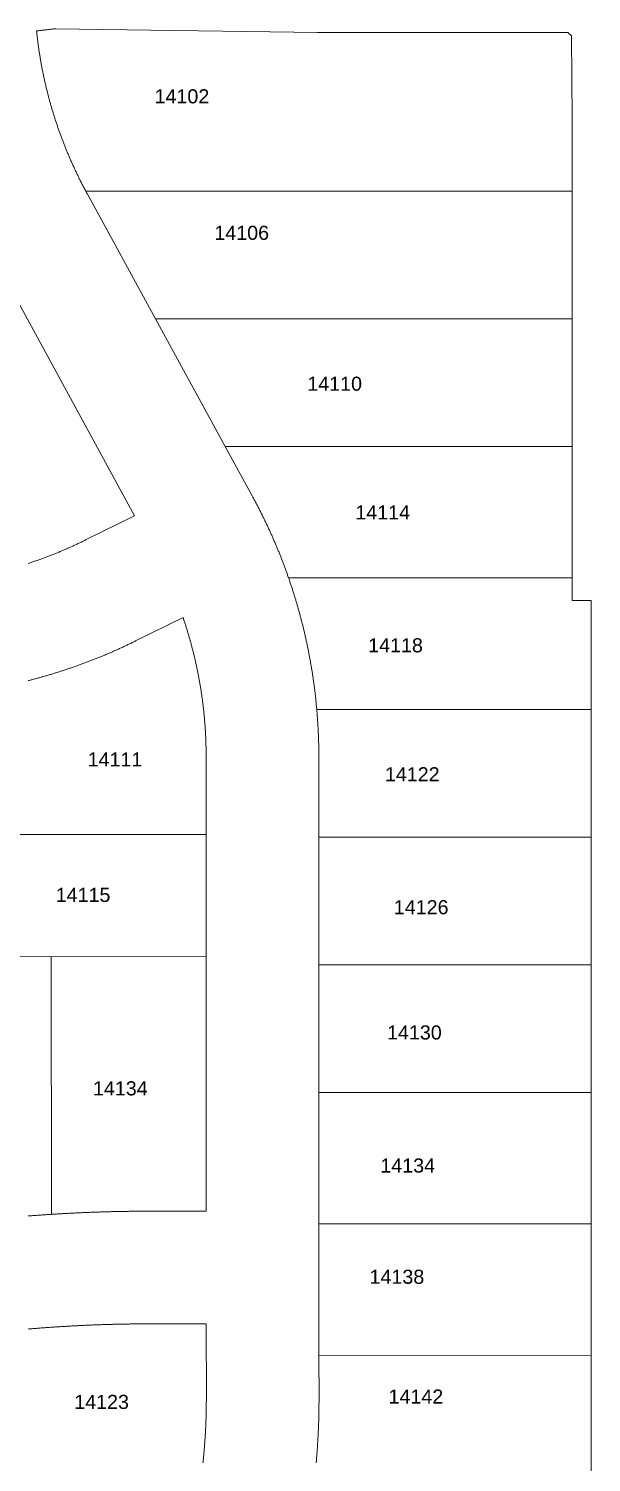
# Model space of a CAD drawing. Header units: feet. Extents: x 865220 to 2866543, y -2240498 to 973965.
# Drawn here: x 2861926 to 2862225, y 965351 to 966114 of the extents above; entities that cross this region are included whole.
import ezdxf
from ezdxf.enums import TextEntityAlignment as Align

# ---------------------------------------------------------------- set-up
doc = ezdxf.new("R2010")
doc.units = ezdxf.units.FT
doc.header["$LTSCALE"] = 0.015
doc.header["$MEASUREMENT"] = 0
doc.layers.add('Dakota County Addresses', color=7, linetype='Continuous')
doc.layers.add('Dakota County Parcels', color=7, linetype='Continuous')
doc.styles.add('Dimensions 100', font='arial.ttf')

# ---------------------------------------------------------------- blocks, each defined once
blk = doc.blocks.new('ACMAP_ANN_TEMPLATE_Dakota County Addresses')
at = {"layer": 'Dakota County Addresses', "style": 'Dimensions 100'}
blk.add_attdef('DakotaCountyAddress', text='', height=50, dxfattribs=at).set_placement((0, 0), align=Align.CENTER)

msp = doc.modelspace()

# ---------------------------------------------------------------- linework, layer by layer
at = {"layer": 'Dakota County Parcels', "lineweight": 5, "ltscale": 100}
for p, q in [((2861930.11, 966111.96), (2861930.03, 966112.74)), ((2861940.35, 966113.94), (2862079.55, 966111.83)), ((2862192.89, 966111.88), (2862079.55, 966111.83)), ((2862192.89, 966111.88), (2862212.9, 966111.89)), ((2862214.9, 966110.08), (2862212.9, 966111.89)), ((2862215.21, 966065.34), (2862214.9, 966110.08)), ((2862215.21, 966065.34), (2862215.28, 965809.51)), ((2862215.22, 966027.47), (2861956.26, 966027.4)), ((2861993.38, 965959.42), (2861956.95, 966026.11)), ((2861909.6, 965987.65), (2861982.26, 965854.61)), ((2862215.24, 965959.48), (2861993.38, 965959.42)), ((2862030.5, 965891.43), (2861993.38, 965959.42)), ((2862215.26, 965891.48), (2862030.5, 965891.43)), ((2862044.85, 965865.17), (2862030.5, 965891.43)), ((2861982.26, 965854.61), (2861956.14, 965841.68)), ((2862215.28, 965821.49), (2862064.23, 965821.45)), ((2862225.28, 965809.52), (2862215.28, 965809.51)), ((2862225.28, 965809.52), (2862225.37, 965477.53)), ((2862008.02, 965800.42), (2861982.75, 965787.91)), ((2862225.29, 965751.5), (2862079.22, 965751.46)), ((2862020.33, 965726.25), (2862020.34, 965684.82)), ((2862080.34, 965683.47), (2862080.33, 965726.26)), ((2862020.34, 965684.82), (2861885.45, 965684.79)), ((2862020.34, 965684.82), (2862020.36, 965619.83)), ((2862225.31, 965683.51), (2862080.34, 965683.47)), ((2862080.36, 965615.48), (2862080.34, 965683.47)), ((2862020.36, 965619.83), (2861885.47, 965619.79)), ((2861937.91, 965482.61), (2861937.87, 965619.81)), ((2862020.36, 965619.83), (2862020.4, 965484.29)), ((2862225.33, 965615.52), (2862080.36, 965615.48)), ((2862080.38, 965547.48), (2862080.36, 965615.48)), ((2862225.35, 965547.52), (2862080.38, 965547.48)), ((2862080.39, 965484.31), (2862080.38, 965547.48)), ((2862020.4, 965484.29), (2861990.4, 965484.29)), ((2862080.39, 965484.31), (2862080.4, 965477.49)), ((2862225.37, 965477.53), (2862080.4, 965477.49)), ((2862080.4, 965477.49), (2862080.41, 965407.5)), ((2862225.37, 965477.53), (2862225.39, 965407.54)), ((2861990.42, 965424.29), (2862020.42, 965424.3)), ((2862020.42, 965424.3), (2862020.43, 965384.17)), ((2862080.41, 965407.5), (2862225.39, 965407.54)), ((2862080.41, 965407.5), (2862080.42, 965384.18)), ((2862225.39, 965407.54), (2862225.41, 965342.55))]:
    msp.add_line(p, q, dxfattribs=at)
for points in [[(2861930.03, 966112.74), (2861930.53, 966112.8), (2861931.02, 966112.86), (2861931.52, 966112.91), (2861932.01, 966112.97), (2861932.51, 966113.03), (2861933.01, 966113.09), (2861933.5, 966113.15), (2861934, 966113.21), (2861934.5, 966113.27), (2861934.99, 966113.33), (2861935.49, 966113.38), (2861935.99, 966113.44), (2861936.48, 966113.5), (2861936.98, 966113.56), (2861937.48, 966113.61), (2861937.97, 966113.67), (2861938.47, 966113.73), (2861938.97, 966113.78), (2861939.46, 966113.84), (2861940.35, 966113.94)], [(2861956.26, 966027.4), (2861956.02, 966027.84), (2861955.78, 966028.28), (2861955.55, 966028.72), (2861955.32, 966029.16), (2861955.08, 966029.61), (2861954.85, 966030.05), (2861954.62, 966030.49), (2861954.39, 966030.94), (2861954.16, 966031.38), (2861953.94, 966031.83), (2861953.71, 966032.27), (2861953.48, 966032.72), (2861953.26, 966033.16), (2861953.03, 966033.61), (2861952.81, 966034.06), (2861952.59, 966034.51), (2861952.37, 966034.96), (2861952.15, 966035.4), (2861951.93, 966035.85), (2861951.71, 966036.3), (2861951.5, 966036.75), (2861951.28, 966037.21), (2861951.06, 966037.66), (2861950.85, 966038.11), (2861950.64, 966038.56), (2861950.43, 966039.01), (2861950.21, 966039.47), (2861950, 966039.92), (2861949.8, 966040.37), (2861949.59, 966040.83), (2861949.38, 966041.28), (2861949.17, 966041.74), (2861948.97, 966042.2), (2861948.76, 966042.65), (2861948.56, 966043.11), (2861948.36, 966043.57), (2861948.16, 966044.02), (2861947.96, 966044.48), (2861947.76, 966044.94), (2861947.56, 966045.4), (2861947.36, 966045.86), (2861947.17, 966046.32), (2861946.97, 966046.78), (2861946.78, 966047.24), (2861946.58, 966047.7), (2861946.39, 966048.16), (2861946.2, 966048.62), (2861946.01, 966049.09), (2861945.82, 966049.55), (2861945.63, 966050.01), (2861945.45, 966050.48), (2861945.26, 966050.94), (2861945.07, 966051.4), (2861944.89, 966051.87), (2861944.71, 966052.33), (2861944.53, 966052.8), (2861944.34, 966053.27), (2861944.16, 966053.73), (2861943.99, 966054.2), (2861943.81, 966054.67), (2861943.63, 966055.13), (2861943.45, 966055.6), (2861943.28, 966056.07), (2861943.11, 966056.54), (2861942.93, 966057.01), (2861942.76, 966057.48), (2861942.59, 966057.95), (2861942.42, 966058.42), (2861942.25, 966058.89), (2861942.08, 966059.36), (2861941.92, 966059.83), (2861941.75, 966060.3), (2861941.59, 966060.77), (2861941.42, 966061.25), (2861941.26, 966061.72), (2861941.1, 966062.19), (2861940.94, 966062.67), (2861940.78, 966063.14), (2861940.62, 966063.61), (2861940.46, 966064.09), (2861940.3, 966064.56), (2861940.15, 966065.04), (2861939.99, 966065.51), (2861939.84, 966065.99), (2861939.69, 966066.46), (2861939.54, 966066.94), (2861939.39, 966067.42), (2861939.24, 966067.9), (2861939.09, 966068.37), (2861938.94, 966068.85), (2861938.8, 966069.33), (2861938.65, 966069.81), (2861938.51, 966070.29), (2861938.36, 966070.76), (2861938.22, 966071.24), (2861938.08, 966071.72), (2861937.94, 966072.2), (2861937.8, 966072.68), (2861937.66, 966073.16), (2861937.53, 966073.65), (2861937.39, 966074.13), (2861937.26, 966074.61), (2861937.12, 966075.09), (2861936.99, 966075.57), (2861936.86, 966076.05), (2861936.73, 966076.54), (2861936.6, 966077.02), (2861936.47, 966077.5), (2861936.34, 966077.99), (2861936.22, 966078.47), (2861936.09, 966078.95), (2861935.97, 966079.44), (2861935.84, 966079.92), (2861935.72, 966080.41), (2861935.6, 966080.89), (2861935.48, 966081.38), (2861935.36, 966081.86), (2861935.24, 966082.35), (2861935.13, 966082.84), (2861935.01, 966083.32), (2861934.9, 966083.81), (2861934.78, 966084.3), (2861934.67, 966084.78), (2861934.56, 966085.27), (2861934.45, 966085.76), (2861934.34, 966086.25), (2861934.23, 966086.73), (2861934.12, 966087.22), (2861934.02, 966087.71), (2861933.91, 966088.2), (2861933.81, 966088.69), (2861933.7, 966089.18), (2861933.6, 966089.67), (2861933.5, 966090.16), (2861933.4, 966090.65), (2861933.3, 966091.14), (2861933.2, 966091.63), (2861933.11, 966092.12), (2861933.01, 966092.61), (2861932.92, 966093.1), (2861932.82, 966093.59), (2861932.73, 966094.08), (2861932.64, 966094.57), (2861932.55, 966095.06), (2861932.46, 966095.56), (2861932.37, 966096.05), (2861932.29, 966096.54), (2861932.2, 966097.03), (2861932.11, 966097.53), (2861932.03, 966098.02), (2861931.95, 966098.51), (2861931.87, 966099), (2861931.79, 966099.5), (2861931.71, 966099.99), (2861931.63, 966100.49), (2861931.55, 966100.98), (2861931.47, 966101.47), (2861931.4, 966101.97), (2861931.32, 966102.46), (2861931.25, 966102.96), (2861931.18, 966103.45), (2861931.11, 966103.95), (2861931.04, 966104.44), (2861930.97, 966104.94), (2861930.9, 966105.43), (2861930.84, 966105.93), (2861930.77, 966106.42), (2861930.71, 966106.92), (2861930.64, 966107.41), (2861930.58, 966107.91), (2861930.52, 966108.41), (2861930.46, 966108.9), (2861930.4, 966109.4), (2861930.34, 966109.9), (2861930.28, 966110.39), (2861930.23, 966110.89), (2861930.17, 966111.39), (2861930.11, 966111.96)], [(2861956.95, 966026.11), (2861956.71, 966026.55), (2861956.26, 966027.4)], [(2862064.23, 965821.45), (2862064.07, 965821.92), (2862063.9, 965822.39), (2862063.73, 965822.87), (2862063.57, 965823.34), (2862063.4, 965823.81), (2862063.23, 965824.28), (2862063.06, 965824.75), (2862062.89, 965825.22), (2862062.72, 965825.69), (2862062.55, 965826.16), (2862062.38, 965826.63), (2862062.2, 965827.1), (2862062.03, 965827.56), (2862061.85, 965828.03), (2862061.68, 965828.5), (2862061.5, 965828.97), (2862061.32, 965829.44), (2862061.14, 965829.9), (2862060.96, 965830.37), (2862060.78, 965830.84), (2862060.6, 965831.3), (2862060.42, 965831.77), (2862060.24, 965832.23), (2862060.06, 965832.7), (2862059.87, 965833.16), (2862059.69, 965833.63), (2862059.5, 965834.09), (2862059.31, 965834.56), (2862059.13, 965835.02), (2862058.94, 965835.48), (2862058.75, 965835.95), (2862058.56, 965836.41), (2862058.37, 965836.87), (2862058.18, 965837.33), (2862057.99, 965837.79), (2862057.79, 965838.25), (2862057.6, 965838.72), (2862057.41, 965839.18), (2862057.21, 965839.64), (2862057.02, 965840.1), (2862056.82, 965840.56), (2862056.62, 965841.02), (2862056.42, 965841.47), (2862056.22, 965841.93), (2862056.02, 965842.39), (2862055.82, 965842.85), (2862055.62, 965843.31), (2862055.42, 965843.76), (2862055.22, 965844.22), (2862055.01, 965844.68), (2862054.81, 965845.13), (2862054.6, 965845.59), (2862054.4, 965846.04), (2862054.19, 965846.5), (2862053.98, 965846.95), (2862053.77, 965847.41), (2862053.56, 965847.86), (2862053.35, 965848.32), (2862053.14, 965848.77), (2862052.93, 965849.22), (2862052.72, 965849.67), (2862052.5, 965850.13), (2862052.29, 965850.58), (2862052.07, 965851.03), (2862051.86, 965851.48), (2862051.64, 965851.93), (2862051.43, 965852.38), (2862051.21, 965852.83), (2862050.99, 965853.28), (2862050.77, 965853.73), (2862050.55, 965854.18), (2862050.33, 965854.63), (2862050.11, 965855.08), (2862049.88, 965855.52), (2862049.66, 965855.97), (2862049.44, 965856.42), (2862049.21, 965856.86), (2862048.99, 965857.31), (2862048.76, 965857.76), (2862048.53, 965858.2), (2862048.3, 965858.65), (2862048.07, 965859.09), (2862047.85, 965859.53), (2862047.61, 965859.98), (2862047.38, 965860.42), (2862047.15, 965860.86), (2862046.92, 965861.31), (2862046.69, 965861.75), (2862046.45, 965862.19), (2862046.22, 965862.63), (2862045.98, 965863.07), (2862045.74, 965863.51), (2862045.51, 965863.95), (2862045.27, 965864.39), (2862044.85, 965865.17)], [(2861956.14, 965841.68), (2861955.69, 965841.46), (2861955.24, 965841.24), (2861954.79, 965841.02), (2861954.34, 965840.8), (2861953.89, 965840.59), (2861953.44, 965840.37), (2861952.99, 965840.15), (2861952.54, 965839.94), (2861952.09, 965839.73), (2861951.64, 965839.51), (2861951.18, 965839.3), (2861950.73, 965839.09), (2861950.28, 965838.88), (2861949.82, 965838.67), (2861949.37, 965838.47), (2861948.91, 965838.26), (2861948.45, 965838.05), (2861948, 965837.85), (2861947.54, 965837.65), (2861947.08, 965837.44), (2861946.63, 965837.24), (2861946.17, 965837.04), (2861945.71, 965836.84), (2861945.25, 965836.64), (2861944.79, 965836.45), (2861944.33, 965836.25), (2861943.87, 965836.05), (2861943.41, 965835.86), (2861942.95, 965835.67), (2861942.49, 965835.47), (2861942.03, 965835.28), (2861941.57, 965835.09), (2861941.1, 965834.9), (2861940.64, 965834.71), (2861940.18, 965834.53), (2861939.71, 965834.34), (2861939.25, 965834.15), (2861938.78, 965833.97), (2861938.32, 965833.79), (2861937.85, 965833.6), (2861937.39, 965833.42), (2861936.92, 965833.24), (2861936.45, 965833.06), (2861935.99, 965832.88), (2861935.52, 965832.71), (2861935.05, 965832.53), (2861934.58, 965832.35), (2861934.12, 965832.18), (2861933.65, 965832.01), (2861933.18, 965831.83), (2861932.71, 965831.66), (2861932.24, 965831.49), (2861931.77, 965831.32), (2861931.3, 965831.16), (2861930.83, 965830.99), (2861930.35, 965830.82), (2861929.88, 965830.66), (2861929.41, 965830.49), (2861928.94, 965830.33), (2861928.46, 965830.17), (2861927.99, 965830.01), (2861927.52, 965829.85), (2861927.04, 965829.69), (2861926.57, 965829.53), (2861926.09, 965829.37), (2861925.62, 965829.22)], [(2862079.22, 965751.46), (2862079.18, 965751.96), (2862079.13, 965752.46), (2862079.09, 965752.96), (2862079.04, 965753.45), (2862078.99, 965753.95), (2862078.95, 965754.45), (2862078.9, 965754.95), (2862078.85, 965755.44), (2862078.8, 965755.94), (2862078.74, 965756.44), (2862078.69, 965756.94), (2862078.64, 965757.43), (2862078.58, 965757.93), (2862078.53, 965758.43), (2862078.47, 965758.92), (2862078.42, 965759.42), (2862078.36, 965759.92), (2862078.3, 965760.41), (2862078.24, 965760.91), (2862078.18, 965761.41), (2862078.12, 965761.9), (2862078.06, 965762.4), (2862077.99, 965762.89), (2862077.93, 965763.39), (2862077.87, 965763.89), (2862077.8, 965764.38), (2862077.73, 965764.88), (2862077.67, 965765.37), (2862077.6, 965765.87), (2862077.53, 965766.36), (2862077.46, 965766.86), (2862077.39, 965767.35), (2862077.32, 965767.85), (2862077.25, 965768.34), (2862077.17, 965768.84), (2862077.1, 965769.33), (2862077.02, 965769.83), (2862076.95, 965770.32), (2862076.87, 965770.81), (2862076.79, 965771.31), (2862076.72, 965771.8), (2862076.64, 965772.3), (2862076.56, 965772.79), (2862076.48, 965773.28), (2862076.39, 965773.78), (2862076.31, 965774.27), (2862076.23, 965774.76), (2862076.14, 965775.25), (2862076.06, 965775.75), (2862075.97, 965776.24), (2862075.89, 965776.73), (2862075.8, 965777.22), (2862075.71, 965777.72), (2862075.62, 965778.21), (2862075.53, 965778.7), (2862075.44, 965779.19), (2862075.35, 965779.68), (2862075.26, 965780.17), (2862075.16, 965780.67), (2862075.07, 965781.16), (2862074.97, 965781.65), (2862074.88, 965782.14), (2862074.78, 965782.63), (2862074.68, 965783.12), (2862074.58, 965783.61), (2862074.48, 965784.1), (2862074.38, 965784.59), (2862074.28, 965785.08), (2862074.18, 965785.57), (2862074.08, 965786.06), (2862073.97, 965786.55), (2862073.87, 965787.03), (2862073.76, 965787.52), (2862073.66, 965788.01), (2862073.55, 965788.5), (2862073.44, 965788.99), (2862073.34, 965789.48), (2862073.23, 965789.96), (2862073.12, 965790.45), (2862073, 965790.94), (2862072.89, 965791.43), (2862072.78, 965791.91), (2862072.67, 965792.4), (2862072.55, 965792.89), (2862072.44, 965793.37), (2862072.32, 965793.86), (2862072.2, 965794.35), (2862072.08, 965794.83), (2862071.97, 965795.32), (2862071.85, 965795.8), (2862071.73, 965796.29), (2862071.6, 965796.77), (2862071.48, 965797.26), (2862071.36, 965797.74), (2862071.24, 965798.23), (2862071.11, 965798.71), (2862070.98, 965799.19), (2862070.86, 965799.68), (2862070.73, 965800.16), (2862070.6, 965800.64), (2862070.47, 965801.13), (2862070.35, 965801.61), (2862070.21, 965802.09), (2862070.08, 965802.58), (2862069.95, 965803.06), (2862069.82, 965803.54), (2862069.68, 965804.02), (2862069.55, 965804.5), (2862069.41, 965804.98), (2862069.28, 965805.47), (2862069.14, 965805.95), (2862069, 965806.43), (2862068.86, 965806.91), (2862068.72, 965807.39), (2862068.58, 965807.87), (2862068.44, 965808.35), (2862068.3, 965808.83), (2862068.16, 965809.3), (2862068.01, 965809.78), (2862067.87, 965810.26), (2862067.72, 965810.74), (2862067.58, 965811.22), (2862067.43, 965811.7), (2862067.28, 965812.17), (2862067.13, 965812.65), (2862066.99, 965813.13), (2862066.83, 965813.61), (2862066.68, 965814.08), (2862066.53, 965814.56), (2862066.38, 965815.03), (2862066.23, 965815.51), (2862066.07, 965815.99), (2862065.92, 965816.46), (2862065.76, 965816.94), (2862065.6, 965817.41), (2862065.45, 965817.88), (2862065.29, 965818.36), (2862065.13, 965818.83), (2862064.97, 965819.31), (2862064.81, 965819.78), (2862064.64, 965820.25), (2862064.48, 965820.73), (2862064.23, 965821.45)], [(2862020.33, 965726.25), (2862020.33, 965726.75), (2862020.33, 965727.25), (2862020.33, 965727.75), (2862020.32, 965728.25), (2862020.32, 965728.75), (2862020.31, 965729.25), (2862020.31, 965729.75), (2862020.3, 965730.25), (2862020.29, 965730.75), (2862020.28, 965731.25), (2862020.27, 965731.75), (2862020.25, 965732.25), (2862020.24, 965732.75), (2862020.22, 965733.25), (2862020.21, 965733.75), (2862020.19, 965734.25), (2862020.17, 965734.75), (2862020.15, 965735.24), (2862020.13, 965735.74), (2862020.11, 965736.24), (2862020.09, 965736.74), (2862020.07, 965737.24), (2862020.04, 965737.74), (2862020.02, 965738.24), (2862019.99, 965738.74), (2862019.96, 965739.24), (2862019.93, 965739.74), (2862019.9, 965740.24), (2862019.87, 965740.74), (2862019.84, 965741.24), (2862019.81, 965741.73), (2862019.77, 965742.23), (2862019.74, 965742.73), (2862019.7, 965743.23), (2862019.66, 965743.73), (2862019.62, 965744.23), (2862019.58, 965744.73), (2862019.54, 965745.22), (2862019.5, 965745.72), (2862019.46, 965746.22), (2862019.41, 965746.72), (2862019.37, 965747.22), (2862019.32, 965747.71), (2862019.28, 965748.21), (2862019.23, 965748.71), (2862019.18, 965749.21), (2862019.13, 965749.7), (2862019.08, 965750.2), (2862019.02, 965750.7), (2862018.97, 965751.2), (2862018.91, 965751.69), (2862018.86, 965752.19), (2862018.8, 965752.69), (2862018.74, 965753.18), (2862018.68, 965753.68), (2862018.62, 965754.18), (2862018.56, 965754.67), (2862018.5, 965755.17), (2862018.44, 965755.66), (2862018.37, 965756.16), (2862018.31, 965756.66), (2862018.24, 965757.15), (2862018.17, 965757.65), (2862018.1, 965758.14), (2862018.03, 965758.64), (2862017.96, 965759.13), (2862017.89, 965759.63), (2862017.82, 965760.12), (2862017.74, 965760.61), (2862017.67, 965761.11), (2862017.59, 965761.6), (2862017.51, 965762.1), (2862017.43, 965762.59), (2862017.35, 965763.08), (2862017.27, 965763.58), (2862017.19, 965764.07), (2862017.11, 965764.56), (2862017.02, 965765.06), (2862016.94, 965765.55), (2862016.85, 965766.04), (2862016.77, 965766.53), (2862016.68, 965767.03), (2862016.59, 965767.52), (2862016.5, 965768.01), (2862016.41, 965768.5), (2862016.31, 965768.99), (2862016.22, 965769.48), (2862016.13, 965769.97), (2862016.03, 965770.47), (2862015.93, 965770.96), (2862015.84, 965771.45), (2862015.74, 965771.94), (2862015.64, 965772.43), (2862015.54, 965772.92), (2862015.43, 965773.4), (2862015.33, 965773.89), (2862015.23, 965774.38), (2862015.12, 965774.87), (2862015.01, 965775.36), (2862014.91, 965775.85), (2862014.8, 965776.34), (2862014.69, 965776.82), (2862014.58, 965777.31), (2862014.47, 965777.8), (2862014.35, 965778.29), (2862014.24, 965778.77), (2862014.12, 965779.26), (2862014.01, 965779.75), (2862013.89, 965780.23), (2862013.77, 965780.72), (2862013.66, 965781.2), (2862013.53, 965781.69), (2862013.41, 965782.17), (2862013.29, 965782.66), (2862013.17, 965783.14), (2862013.04, 965783.63), (2862012.92, 965784.11), (2862012.79, 965784.59), (2862012.66, 965785.08), (2862012.54, 965785.56), (2862012.41, 965786.04), (2862012.28, 965786.53), (2862012.14, 965787.01), (2862012.01, 965787.49), (2862011.88, 965787.97), (2862011.74, 965788.45), (2862011.61, 965788.94), (2862011.47, 965789.42), (2862011.33, 965789.9), (2862011.19, 965790.38), (2862011.05, 965790.86), (2862010.91, 965791.34), (2862010.77, 965791.82), (2862010.63, 965792.29), (2862010.48, 965792.77), (2862010.34, 965793.25), (2862010.19, 965793.73), (2862010.04, 965794.21), (2862009.89, 965794.69), (2862009.75, 965795.16), (2862009.59, 965795.64), (2862009.44, 965796.12), (2862009.29, 965796.59), (2862009.14, 965797.07), (2862008.98, 965797.54), (2862008.83, 965798.02), (2862008.67, 965798.49), (2862008.51, 965798.97), (2862008.35, 965799.44), (2862008.19, 965799.91), (2862008.02, 965800.42)], [(2861982.75, 965787.91), (2861982.3, 965787.69), (2861981.85, 965787.47), (2861981.4, 965787.25), (2861980.95, 965787.03), (2861980.5, 965786.81), (2861980.05, 965786.59), (2861979.6, 965786.38), (2861979.15, 965786.16), (2861978.7, 965785.95), (2861978.25, 965785.73), (2861977.79, 965785.52), (2861977.34, 965785.31), (2861976.89, 965785.09), (2861976.44, 965784.88), (2861975.98, 965784.67), (2861975.53, 965784.46), (2861975.07, 965784.25), (2861974.62, 965784.05), (2861974.16, 965783.84), (2861973.71, 965783.63), (2861973.25, 965783.43), (2861972.8, 965783.22), (2861972.34, 965783.02), (2861971.88, 965782.81), (2861971.43, 965782.61), (2861970.97, 965782.41), (2861970.51, 965782.21), (2861970.05, 965782.01), (2861969.6, 965781.81), (2861969.14, 965781.61), (2861968.68, 965781.41), (2861968.22, 965781.21), (2861967.76, 965781.02), (2861967.3, 965780.82), (2861966.84, 965780.63), (2861966.38, 965780.43), (2861965.92, 965780.24), (2861965.45, 965780.05), (2861964.99, 965779.86), (2861964.53, 965779.67), (2861964.07, 965779.48), (2861963.61, 965779.29), (2861963.14, 965779.1), (2861962.68, 965778.91), (2861962.21, 965778.73), (2861961.75, 965778.54), (2861961.29, 965778.35), (2861960.82, 965778.17), (2861960.36, 965777.99), (2861959.89, 965777.8), (2861959.43, 965777.62), (2861958.96, 965777.44), (2861958.49, 965777.26), (2861958.03, 965777.08), (2861957.56, 965776.9), (2861957.09, 965776.72), (2861956.62, 965776.55), (2861956.16, 965776.37), (2861955.69, 965776.2), (2861955.22, 965776.02), (2861954.75, 965775.85), (2861954.28, 965775.67), (2861953.81, 965775.5), (2861953.34, 965775.33), (2861952.87, 965775.16), (2861952.4, 965774.99), (2861951.93, 965774.82), (2861951.46, 965774.65), (2861950.99, 965774.49), (2861950.52, 965774.32), (2861950.05, 965774.15), (2861949.58, 965773.99), (2861949.1, 965773.82), (2861948.63, 965773.66), (2861948.16, 965773.5), (2861947.69, 965773.34), (2861947.21, 965773.18), (2861946.74, 965773.02), (2861946.26, 965772.86), (2861945.79, 965772.7), (2861945.32, 965772.54), (2861944.84, 965772.38), (2861944.37, 965772.23), (2861943.89, 965772.07), (2861943.42, 965771.92), (2861942.94, 965771.76), (2861942.46, 965771.61), (2861941.99, 965771.46), (2861941.51, 965771.31), (2861941.03, 965771.16), (2861940.56, 965771.01), (2861940.08, 965770.86), (2861939.6, 965770.71), (2861939.12, 965770.57), (2861938.65, 965770.42), (2861938.17, 965770.27), (2861937.69, 965770.13), (2861937.21, 965769.99), (2861936.73, 965769.84), (2861936.25, 965769.7), (2861935.77, 965769.56), (2861935.29, 965769.42), (2861934.81, 965769.28), (2861934.33, 965769.14), (2861933.85, 965769), (2861933.37, 965768.87), (2861932.89, 965768.73), (2861932.41, 965768.6), (2861931.93, 965768.46), (2861931.44, 965768.33), (2861930.96, 965768.2), (2861930.48, 965768.06), (2861930, 965767.93), (2861929.52, 965767.8), (2861929.03, 965767.67), (2861928.55, 965767.54), (2861928.07, 965767.42), (2861927.58, 965767.29), (2861927.1, 965767.16), (2861926.61, 965767.04), (2861926.13, 965766.91), (2861925.65, 965766.79)], [(2862080.33, 965726.26), (2862080.33, 965726.76), (2862080.32, 965727.26), (2862080.32, 965727.76), (2862080.32, 965728.26), (2862080.32, 965728.76), (2862080.31, 965729.26), (2862080.3, 965729.76), (2862080.3, 965730.26), (2862080.29, 965730.76), (2862080.28, 965731.26), (2862080.27, 965731.76), (2862080.26, 965732.26), (2862080.25, 965732.76), (2862080.24, 965733.26), (2862080.23, 965733.76), (2862080.21, 965734.26), (2862080.2, 965734.76), (2862080.18, 965735.26), (2862080.17, 965735.76), (2862080.15, 965736.26), (2862080.13, 965736.76), (2862080.12, 965737.26), (2862080.1, 965737.76), (2862080.08, 965738.26), (2862080.05, 965738.76), (2862080.03, 965739.26), (2862080.01, 965739.76), (2862079.99, 965740.26), (2862079.96, 965740.76), (2862079.93, 965741.26), (2862079.91, 965741.76), (2862079.88, 965742.25), (2862079.85, 965742.75), (2862079.82, 965743.25), (2862079.79, 965743.75), (2862079.76, 965744.25), (2862079.73, 965744.75), (2862079.7, 965745.25), (2862079.67, 965745.75), (2862079.63, 965746.25), (2862079.6, 965746.75), (2862079.56, 965747.24), (2862079.52, 965747.74), (2862079.49, 965748.24), (2862079.45, 965748.74), (2862079.41, 965749.24), (2862079.37, 965749.74), (2862079.33, 965750.23), (2862079.29, 965750.73), (2862079.22, 965751.46)], [(2861990.4, 965484.29), (2861989.9, 965484.29), (2861989.4, 965484.29), (2861988.9, 965484.28), (2861988.4, 965484.28), (2861987.9, 965484.28), (2861987.4, 965484.28), (2861986.9, 965484.28), (2861986.4, 965484.28), (2861985.9, 965484.27), (2861985.4, 965484.27), (2861984.9, 965484.27), (2861984.4, 965484.26), (2861983.9, 965484.26), (2861983.4, 965484.25), (2861982.9, 965484.25), (2861982.4, 965484.25), (2861981.9, 965484.24), (2861981.4, 965484.23), (2861980.9, 965484.23), (2861980.4, 965484.22), (2861979.9, 965484.22), (2861979.4, 965484.21), (2861978.91, 965484.2), (2861978.41, 965484.2), (2861977.91, 965484.19), (2861977.41, 965484.18), (2861976.91, 965484.17), (2861976.41, 965484.16), (2861975.91, 965484.16), (2861975.41, 965484.15), (2861974.91, 965484.14), (2861974.41, 965484.13), (2861973.91, 965484.12), (2861973.41, 965484.11), (2861972.91, 965484.1), (2861972.41, 965484.09), (2861971.91, 965484.07), (2861971.41, 965484.06), (2861970.91, 965484.05), (2861970.41, 965484.04), (2861969.91, 965484.03), (2861969.41, 965484.01), (2861968.91, 965484), (2861968.41, 965483.99), (2861967.91, 965483.97), (2861967.41, 965483.96), (2861966.91, 965483.95), (2861966.41, 965483.93), (2861965.91, 965483.92), (2861965.41, 965483.9), (2861964.91, 965483.89), (2861964.41, 965483.87), (2861963.91, 965483.86), (2861963.41, 965483.84), (2861962.91, 965483.82), (2861962.41, 965483.81), (2861961.91, 965483.79), (2861961.41, 965483.77), (2861960.91, 965483.75), (2861960.41, 965483.74), (2861959.91, 965483.72), (2861959.41, 965483.7), (2861958.91, 965483.68), (2861958.41, 965483.66), (2861957.92, 965483.64), (2861957.42, 965483.62), (2861956.92, 965483.6), (2861956.42, 965483.58), (2861955.92, 965483.56), (2861955.42, 965483.54), (2861954.92, 965483.52), (2861954.42, 965483.5), (2861953.92, 965483.47), (2861953.42, 965483.45), (2861952.92, 965483.43), (2861952.42, 965483.41), (2861951.92, 965483.38), (2861951.42, 965483.36), (2861950.92, 965483.34), (2861950.42, 965483.31), (2861949.92, 965483.29), (2861949.42, 965483.26), (2861948.93, 965483.24), (2861948.43, 965483.21), (2861947.93, 965483.19), (2861947.43, 965483.16), (2861946.93, 965483.13), (2861946.43, 965483.11), (2861945.93, 965483.08), (2861945.43, 965483.05), (2861944.93, 965483.03), (2861944.43, 965483), (2861943.93, 965482.97), (2861943.43, 965482.94), (2861942.93, 965482.91), (2861942.44, 965482.89), (2861941.94, 965482.86), (2861941.44, 965482.83), (2861940.94, 965482.8), (2861940.44, 965482.77), (2861939.94, 965482.74), (2861939.44, 965482.71), (2861938.94, 965482.67), (2861938.44, 965482.64), (2861937.94, 965482.61), (2861937.45, 965482.58), (2861936.95, 965482.55), (2861936.45, 965482.52), (2861935.95, 965482.48), (2861935.45, 965482.45), (2861934.95, 965482.42), (2861934.45, 965482.38), (2861933.95, 965482.35), (2861933.45, 965482.31), (2861932.96, 965482.28), (2861932.46, 965482.24), (2861931.96, 965482.21), (2861931.46, 965482.17), (2861930.96, 965482.14), (2861930.46, 965482.1), (2861929.96, 965482.07), (2861929.47, 965482.03), (2861928.97, 965481.99), (2861928.47, 965481.95), (2861927.97, 965481.92), (2861927.47, 965481.88), (2861926.97, 965481.84), (2861926.47, 965481.8), (2861925.98, 965481.76), (2861925.48, 965481.72)], [(2861925.48, 965421.53), (2861925.98, 965421.57), (2861926.48, 965421.61), (2861926.97, 965421.66), (2861927.47, 965421.7), (2861927.97, 965421.74), (2861928.47, 965421.78), (2861928.97, 965421.82), (2861929.47, 965421.86), (2861929.96, 965421.9), (2861930.46, 965421.94), (2861930.96, 965421.98), (2861931.46, 965422.02), (2861931.96, 965422.05), (2861932.46, 965422.09), (2861932.96, 965422.13), (2861933.45, 965422.17), (2861933.95, 965422.2), (2861934.45, 965422.24), (2861934.95, 965422.28), (2861935.45, 965422.31), (2861935.95, 965422.35), (2861936.45, 965422.38), (2861936.94, 965422.42), (2861937.44, 965422.45), (2861937.94, 965422.49), (2861938.44, 965422.52), (2861938.94, 965422.56), (2861939.44, 965422.59), (2861939.94, 965422.62), (2861940.44, 965422.65), (2861940.93, 965422.69), (2861941.43, 965422.72), (2861941.93, 965422.75), (2861942.43, 965422.78), (2861942.93, 965422.81), (2861943.43, 965422.84), (2861943.93, 965422.87), (2861944.43, 965422.9), (2861944.93, 965422.93), (2861945.43, 965422.96), (2861945.92, 965422.99), (2861946.42, 965423.02), (2861946.92, 965423.05), (2861947.42, 965423.08), (2861947.92, 965423.11), (2861948.42, 965423.13), (2861948.92, 965423.16), (2861949.42, 965423.19), (2861949.92, 965423.22), (2861950.42, 965423.24), (2861950.92, 965423.27), (2861951.42, 965423.29), (2861951.92, 965423.32), (2861952.41, 965423.34), (2861952.91, 965423.37), (2861953.41, 965423.39), (2861953.91, 965423.42), (2861954.41, 965423.44), (2861954.91, 965423.46), (2861955.41, 965423.49), (2861955.91, 965423.51), (2861956.41, 965423.53), (2861956.91, 965423.55), (2861957.41, 965423.58), (2861957.91, 965423.6), (2861958.41, 965423.62), (2861958.91, 965423.64), (2861959.41, 965423.66), (2861959.91, 965423.68), (2861960.41, 965423.7), (2861960.91, 965423.72), (2861961.41, 965423.74), (2861961.9, 965423.76), (2861962.4, 965423.77), (2861962.9, 965423.79), (2861963.4, 965423.81), (2861963.9, 965423.83), (2861964.4, 965423.85), (2861964.9, 965423.86), (2861965.4, 965423.88), (2861965.9, 965423.9), (2861966.4, 965423.91), (2861966.9, 965423.93), (2861967.4, 965423.94), (2861967.9, 965423.96), (2861968.4, 965423.97), (2861968.9, 965423.99), (2861969.4, 965424), (2861969.9, 965424.01), (2861970.4, 965424.03), (2861970.9, 965424.04), (2861971.4, 965424.05), (2861971.9, 965424.06), (2861972.4, 965424.08), (2861972.9, 965424.09), (2861973.4, 965424.1), (2861973.9, 965424.11), (2861974.4, 965424.12), (2861974.9, 965424.13), (2861975.4, 965424.14), (2861975.9, 965424.15), (2861976.4, 965424.16), (2861976.9, 965424.17), (2861977.4, 965424.18), (2861977.9, 965424.19), (2861978.4, 965424.2), (2861978.9, 965424.2), (2861979.4, 965424.21), (2861979.9, 965424.22), (2861980.4, 965424.22), (2861980.9, 965424.23), (2861981.4, 965424.24), (2861981.9, 965424.24), (2861982.4, 965424.25), (2861982.9, 965424.25), (2861983.4, 965424.26), (2861983.9, 965424.26), (2861984.4, 965424.27), (2861984.9, 965424.27), (2861985.4, 965424.27), (2861985.9, 965424.28), (2861986.4, 965424.28), (2861986.9, 965424.28), (2861987.4, 965424.29), (2861987.9, 965424.29), (2861988.4, 965424.29), (2861988.9, 965424.29), (2861989.4, 965424.29), (2861989.9, 965424.29), (2861990.42, 965424.29)], [(2862020.43, 965384.17), (2862020.43, 965383.67), (2862020.43, 965383.17), (2862020.42, 965382.67), (2862020.42, 965382.17), (2862020.42, 965381.67), (2862020.41, 965381.17), (2862020.41, 965380.67), (2862020.4, 965380.17), (2862020.4, 965379.67), (2862020.39, 965379.17), (2862020.38, 965378.67), (2862020.37, 965378.17), (2862020.36, 965377.67), (2862020.35, 965377.17), (2862020.34, 965376.67), (2862020.33, 965376.17), (2862020.32, 965375.67), (2862020.3, 965375.17), (2862020.29, 965374.67), (2862020.27, 965374.17), (2862020.26, 965373.67), (2862020.24, 965373.17), (2862020.22, 965372.67), (2862020.21, 965372.17), (2862020.19, 965371.67), (2862020.17, 965371.17), (2862020.15, 965370.67), (2862020.13, 965370.17), (2862020.1, 965369.67), (2862020.08, 965369.17), (2862020.06, 965368.67), (2862020.03, 965368.17), (2862020.01, 965367.67), (2862019.98, 965367.17), (2862019.95, 965366.68), (2862019.93, 965366.18), (2862019.9, 965365.68), (2862019.87, 965365.18), (2862019.84, 965364.68), (2862019.81, 965364.18), (2862019.78, 965363.68), (2862019.74, 965363.18), (2862019.71, 965362.68), (2862019.68, 965362.18), (2862019.64, 965361.69), (2862019.61, 965361.19), (2862019.57, 965360.69), (2862019.54, 965360.19), (2862019.5, 965359.69), (2862019.46, 965359.19), (2862019.42, 965358.69), (2862019.38, 965358.2), (2862019.34, 965357.7), (2862019.3, 965357.2), (2862019.25, 965356.7), (2862019.21, 965356.2), (2862019.17, 965355.71), (2862019.12, 965355.21), (2862019.08, 965354.71), (2862019.03, 965354.21), (2862018.98, 965353.71), (2862018.94, 965353.22), (2862018.89, 965352.72), (2862018.84, 965352.22), (2862018.79, 965351.72), (2862018.74, 965351.23), (2862018.69, 965350.73), (2862018.63, 965350.23)], [(2862080.42, 965384.18), (2862080.42, 965383.68), (2862080.42, 965383.18), (2862080.42, 965382.68), (2862080.42, 965382.18), (2862080.41, 965381.68), (2862080.41, 965381.18), (2862080.41, 965380.68), (2862080.4, 965380.18), (2862080.4, 965379.68), (2862080.39, 965379.18), (2862080.38, 965378.68), (2862080.38, 965378.18), (2862080.37, 965377.68), (2862080.36, 965377.18), (2862080.35, 965376.68), (2862080.34, 965376.18), (2862080.33, 965375.68), (2862080.32, 965375.18), (2862080.31, 965374.68), (2862080.29, 965374.18), (2862080.28, 965373.68), (2862080.27, 965373.18), (2862080.25, 965372.68), (2862080.24, 965372.18), (2862080.22, 965371.69), (2862080.2, 965371.19), (2862080.19, 965370.69), (2862080.17, 965370.19), (2862080.15, 965369.69), (2862080.13, 965369.19), (2862080.11, 965368.69), (2862080.09, 965368.19), (2862080.07, 965367.69), (2862080.05, 965367.19), (2862080.02, 965366.69), (2862080, 965366.19), (2862079.98, 965365.69), (2862079.95, 965365.19), (2862079.93, 965364.69), (2862079.9, 965364.19), (2862079.87, 965363.69), (2862079.85, 965363.19), (2862079.82, 965362.7), (2862079.79, 965362.2), (2862079.76, 965361.7), (2862079.73, 965361.2), (2862079.7, 965360.7), (2862079.67, 965360.2), (2862079.64, 965359.7), (2862079.61, 965359.2), (2862079.57, 965358.7), (2862079.54, 965358.2), (2862079.51, 965357.71), (2862079.47, 965357.21), (2862079.43, 965356.71), (2862079.4, 965356.21), (2862079.36, 965355.71), (2862079.32, 965355.21), (2862079.29, 965354.71), (2862079.25, 965354.22), (2862079.21, 965353.72), (2862079.17, 965353.22), (2862079.13, 965352.72), (2862079.08, 965352.22), (2862079.04, 965351.72), (2862079, 965351.23), (2862078.96, 965350.73), (2862078.91, 965350.23)]]:
    msp.add_lwpolyline(points, dxfattribs=at)

# ---------------------------------------------------------------- block references
at = {"layer": 'Dakota County Addresses', "lineweight": 5, "ltscale": 100, "xscale": 0.15, "yscale": 0.15, "zscale": 0.15}
for p, values in [((2862007.43, 966074.17), {'DakotaCountyAddress': '14102'}), ((2862039.26, 966001.49), {'DakotaCountyAddress': '14106'}), ((2862088.74, 965921.15), {'DakotaCountyAddress': '14110'}), ((2862114.31, 965852.62), {'DakotaCountyAddress': '14114'}), ((2862121.15, 965781.85), {'DakotaCountyAddress': '14118'}), ((2861971.8, 965721.09), {'DakotaCountyAddress': '14111'}), ((2862130.06, 965713.18), {'DakotaCountyAddress': '14122'}), ((2861954.79, 965648.96), {'DakotaCountyAddress': '14115'}), ((2862134.81, 965642.39), {'DakotaCountyAddress': '14126'}), ((2862131.2, 965575.7), {'DakotaCountyAddress': '14130'}), ((2861974.62, 965545.94), {'DakotaCountyAddress': '14134'}), ((2862127.63, 965504.84), {'DakotaCountyAddress': '14134'}), ((2862121.89, 965445.62), {'DakotaCountyAddress': '14138'}), ((2861964.66, 965378.99), {'DakotaCountyAddress': '14123'}), ((2862132, 965381.82), {'DakotaCountyAddress': '14142'})]:
    msp.add_blockref('ACMAP_ANN_TEMPLATE_Dakota County Addresses', p, dxfattribs=at).add_auto_attribs(values)

doc.saveas('drawing.dxf')
